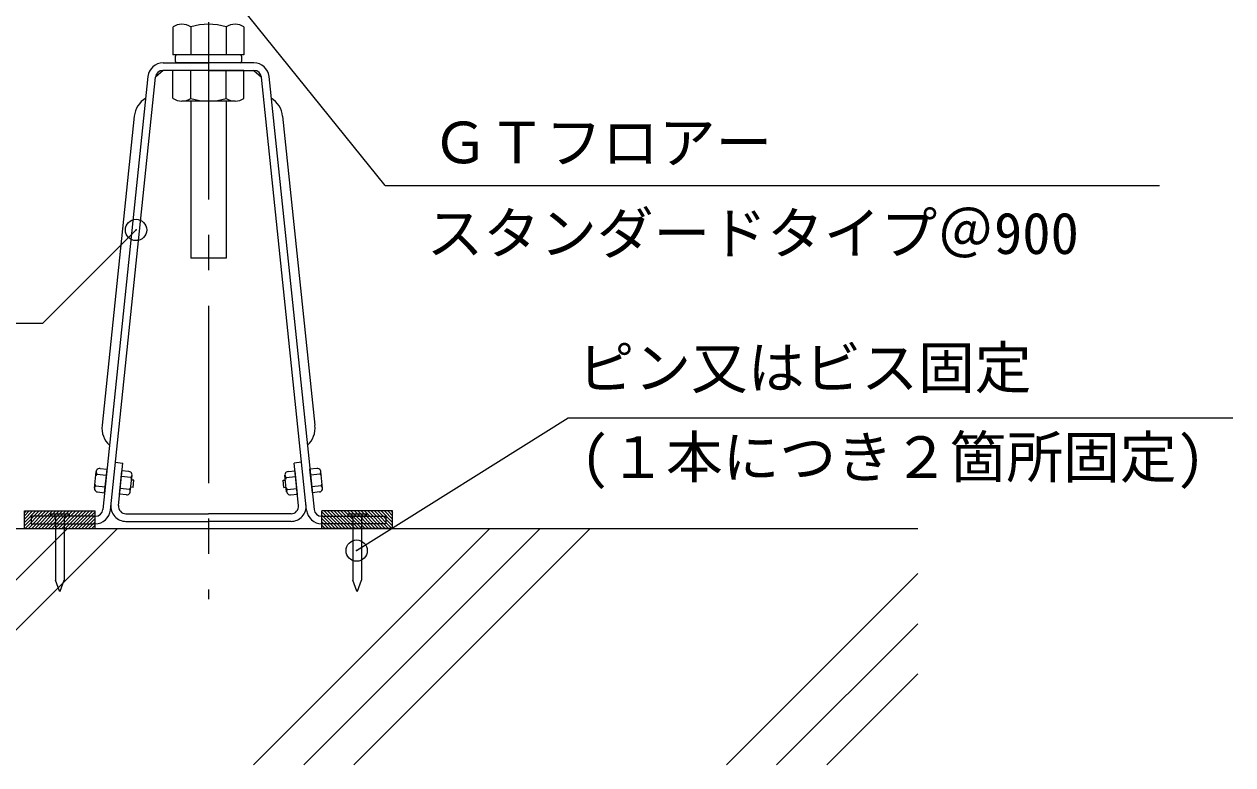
# Model space of a CAD drawing. Units: millimetres on the paper, enlarged 160 times, with parts at other scales. Extents: x -33008 to 32992, y -23168 to 22812.
# Drawn here: x 18920 to 24374, y 7831 to 11173 of the extents above; entities that cross this region are included whole.
import ezdxf
from ezdxf.enums import TextEntityAlignment as Align

# ---------------------------------------------------------------- set-up
doc = ezdxf.new("R2010")
doc.units = ezdxf.units.MM
doc.header["$LTSCALE"] = 160
doc.header["$PDMODE"] = 32
doc.header["$PDSIZE"] = 96
doc.linetypes.add('CHAIN1', pattern=[8, 5, -1, 1, -1])
for name, color, linetype in [('2-0_中心線', 4, 'CHAIN1'), ('2-2_太線１', 3, 'Continuous'), ('2-6_文字', 7, 'Continuous')]:
    doc.layers.add(name, color=color, linetype=linetype)
doc.layers.add('2-1_中線', color=7, linetype='Continuous', lineweight=18)
doc.styles.add('ＭＳ ゴシック', font='')
doc.styles.get('ＭＳ ゴシック').set_extended_font_data('MS Gothic')

msp = doc.modelspace()

# ---------------------------------------------------------------- linework, layer by layer
at = {"layer": '2-0_中心線'}
msp.add_line((19751.9, 15022.5), (19751.9, 8578), dxfattribs=at)
at = {"layer": '2-1_中線'}
for p, q in [((19591.7, 11160.8), (19591.7, 11034.5)), ((19671.8, 11160.8), (19671.8, 11034.5)), ((19831.9, 11160.8), (19831.9, 11034.5)), ((19912, 11160.8), (19912, 11034.5)), ((19912, 11034.5), (19591.7, 11034.5)), ((19602.5, 11004), (19602.5, 11029.2)), ((19895.9, 11034.5), (19607.9, 11034.5)), ((19901.2, 11029.2), (19901.2, 11004)), ((19546.7, 10964.5), (19512.8, 10933.9)), ((19546.7, 10998.6), (19751.9, 10998.6)), ((19751.9, 10964.5), (19546.7, 10964.5)), ((19912, 10964.5), (19591.7, 10964.5)), ((19591.7, 10838.2), (19591.7, 10964.5)), ((19895.9, 10998.6), (19607.9, 10998.6)), ((19671.8, 10838.2), (19671.8, 10964.5)), ((19957, 10998.6), (19751.9, 10998.6)), ((19751.9, 10964.5), (19957, 10964.5)), ((19831.9, 10838.2), (19831.9, 10964.5)), ((19912, 10838.2), (19912, 10964.5)), ((19957, 10964.5), (19990.9, 10933.9)), ((19478.8, 10937.4), (19275, 8983.3)), ((19309, 8979.8), (19512.8, 10933.9)), ((20194.7, 8979.8), (19990.9, 10933.9)), ((20024.9, 10937.4), (20228.7, 8983.3)), ((19871.9, 10825.8), (19631.8, 10825.8)), ((19671.9, 10825.8), (19671.9, 10116.5)), ((19417.2, 10758.2), (19271.9, 9364.1)), ((20086.5, 10758.2), (20231.9, 9364.1)), ((19262.6, 9168.1), (19294, 9164.8)), ((19282.9, 9058.9), (19294, 9164.8)), ((19331.5, 9196), (19365.5, 9192.4)), ((19345.5, 9001.1), (19365.5, 9192.4)), ((20172.2, 9196), (20138.2, 9192.4)), ((20158.2, 9001.1), (20138.2, 9192.4)), ((20241.1, 9168.1), (20209.7, 9164.8)), ((20220.8, 9058.9), (20209.7, 9164.8)), ((19237.4, 9079.5), (19245.2, 9154.1)), ((19248.4, 9142.8), (19243.3, 9135.8)), ((19248.4, 9142.8), (19291.2, 9138.3)), ((19350.4, 9051.9), (19361.3, 9157.9)), ((19401.4, 9126.9), (19358.6, 9131.4)), ((19392.7, 9154.6), (19361.3, 9157.9)), ((19399.1, 9062.7), (19406.8, 9137.3)), ((19401.4, 9126.9), (19404.9, 9119)), ((19415.2, 9114.9), (19404.6, 9116)), ((19411.9, 9083), (19415.2, 9114.9)), ((20088.5, 9114.9), (20099.1, 9116)), ((20091.8, 9083), (20088.5, 9114.9)), ((20104.6, 9062.7), (20096.9, 9137.3)), ((20102.3, 9126.9), (20098.8, 9119)), ((20102.3, 9126.9), (20145.1, 9131.4)), ((20111, 9154.6), (20142.4, 9157.9)), ((20153.3, 9051.9), (20142.4, 9157.9)), ((20255.3, 9142.8), (20212.5, 9138.3)), ((20255.3, 9142.8), (20260.4, 9135.8)), ((20266.3, 9079.5), (20258.5, 9154.1)), ((19242.9, 9089.8), (19239.4, 9097.8)), ((19242.9, 9089.8), (19285.7, 9085.4)), ((19251.5, 9062.1), (19282.9, 9058.9)), ((19395.9, 9073.9), (19353.1, 9078.4)), ((19395.9, 9073.9), (19401, 9081)), ((19411.9, 9083), (19401.3, 9084)), ((20091.8, 9083), (20102.4, 9084)), ((20107.8, 9073.9), (20102.7, 9081)), ((20107.8, 9073.9), (20150.6, 9078.4)), ((20260.8, 9089.8), (20218, 9085.4)), ((20252.2, 9062.1), (20220.8, 9058.9)), ((20260.8, 9089.8), (20264.3, 9097.8)), ((19381.8, 9048.6), (19350.4, 9051.9)), ((20121.9, 9048.6), (20153.3, 9051.9)), ((18951.9, 8952.8), (18951.9, 8918.6)), ((19241.1, 8952.8), (18951.9, 8952.8)), ((19038.4, 8963.4), (19038.4, 8952.8)), ((19379.5, 8963.4), (19751.9, 8963.4)), ((20124.2, 8963.4), (19751.9, 8963.4)), ((20262.6, 8952.8), (20551.9, 8952.8)), ((20379.9, 8963.4), (20379.9, 8952.8)), ((20551.9, 8952.8), (20551.9, 8918.6)), ((16551.9, 8897.3), (22951.9, 8897.3)), ((19115.1, 8897.3), (18048.4, 7830.7)), ((19341.3, 8897.3), (18274.7, 7830.7)), ((18951.9, 8918.6), (19241.1, 8918.6)), ((19061.4, 8942.1), (19061.4, 8664.8)), ((19100.8, 8942.1), (19100.8, 8664.8)), ((19379.5, 8929.3), (19751.9, 8929.3)), ((20124.2, 8929.3), (19751.9, 8929.3)), ((21022.1, 8897.3), (19955.5, 7830.7)), ((21248.4, 8897.3), (20181.7, 7830.7)), ((20551.9, 8918.6), (20262.6, 8918.6)), ((20402.9, 8942.1), (20402.9, 8664.8)), ((21474.7, 8897.3), (20408, 7830.7)), ((20442.3, 8942.1), (20442.3, 8664.8)), ((22951.9, 8693.7), (22088.8, 7830.7)), ((19080.1, 8614.1), (19061.4, 8664.8)), ((19082.1, 8614.1), (19100.8, 8664.8)), ((20421.6, 8614.1), (20402.9, 8664.8)), ((20423.6, 8614.1), (20442.3, 8664.8)), ((22951.9, 8467.5), (22315.1, 7830.7)), ((22951.9, 8241.2), (22541.3, 7830.7))]:
    msp.add_line(p, q, dxfattribs=at)
for points in [[(19831.9, 10825.8), (19831.9, 10116.5), (19671.9, 10116.5)], [(19038.4, 8963.4), (19123.8, 8963.4), (19123.8, 8952.8), (19081.1, 8952.8), (19038.4, 8952.8)], [(20379.9, 8963.4), (20465.3, 8963.4), (20465.3, 8952.8), (20422.6, 8952.8), (20379.9, 8952.8)]]:
    msp.add_lwpolyline(points, dxfattribs=at)
for centre, radius, start, end in [((19631.8, 11102.3), 70.9, 55.6157, 124.3842), ((19751.9, 10908.2), 264.9, 72.412, 107.588), ((19871.9, 11102.3), 70.9, 55.6157, 124.3842), ((19607.9, 11029.2), 5.33, 90, 180), ((19895.9, 11029.2), 5.33, 0, 90), ((19546.7, 10930.4), 68.3, 90, 174.047), ((19546.7, 10930.4), 34.1, 90, 174.047), ((19607.9, 11004), 5.33, 180, 270), ((19895.9, 11004), 5.33, 270, 0), ((19957, 10930.4), 68.3, 5.953, 90), ((19957, 10930.4), 34.1, 5.953, 90), ((19523.3, 10747.1), 106.7, 120.9169, 174.047), ((19631.8, 10896.7), 70.9, 235.6157, 304.3843), ((19751.9, 11090.8), 264.9, 252.412, 287.5879), ((19871.9, 10896.7), 70.9, 235.6157, 304.3843), ((19980.4, 10747.1), 106.7, 5.953, 59.0831), ((19377.7, 9351), 106.7, 174.047, 227.1771), ((20126, 9351), 106.7, 312.8229, 5.953), ((19260.9, 9152.4), 15.8, 84.0473, 217.4798), ((20242.8, 9152.4), 15.8, 322.5202, 95.9527), ((19391.1, 9138.9), 15.8, 310.6777, 84.1102), ((20112.6, 9138.9), 15.8, 95.8898, 229.3223), ((19253.1, 9077.8), 15.8, 130.6148, 264.0473), ((19383.4, 9064.3), 15.8, 264.1102, 37.5428), ((20120.3, 9064.3), 15.8, 142.4572, 275.8898), ((20250.6, 9077.8), 15.8, 275.9527, 49.3852), ((19379.5, 8997.6), 68.3, 174.047, 270), ((19379.5, 8997.6), 34.1, 174.047, 270), ((20124.2, 8997.6), 68.3, 270, 5.953), ((20124.2, 8997.6), 34.1, 270, 5.953), ((19050.7, 8942.1), 10.7, 0, 90), ((19111.5, 8942.1), 10.7, 90, 180), ((19241.1, 8986.9), 34.1, 270, 354.047), ((19241.1, 8986.9), 68.3, 270, 354.047), ((20262.6, 8986.9), 68.3, 185.953, 270), ((20262.6, 8986.9), 34.1, 185.953, 270), ((20392.2, 8942.1), 10.7, 0, 90), ((20453, 8942.1), 10.7, 90, 180), ((19081.1, 8614.5), 1.07, 200.3045, 339.6955), ((20422.6, 8614.5), 1.07, 200.3045, 339.6955)]:
    msp.add_arc(centre, radius, start, end, dxfattribs=at)
at = {"layer": '2-2_太線１'}
for p, q in [((18921.1, 8976.2), (19241.1, 8976.2)), ((18921.1, 8897.3), (18921.1, 8976.2)), ((18927.8, 8976.2), (18921.1, 8969.5)), ((18988.1, 8976.2), (18921.1, 8909.2)), ((18942.9, 8976.2), (18921.1, 8954.5)), ((18957.9, 8976.2), (18921.1, 8939.4)), ((18973, 8976.2), (18921.1, 8924.3)), ((19003.2, 8976.2), (18924.3, 8897.3)), ((19018.3, 8976.2), (18939.3, 8897.3)), ((19033.4, 8976.2), (18954.4, 8897.3)), ((19048.4, 8976.2), (18969.5, 8897.3)), ((19063.5, 8976.2), (18984.6, 8897.3)), ((19078.6, 8976.2), (18999.7, 8897.3)), ((19093.7, 8976.2), (19014.8, 8897.3)), ((19108.8, 8976.2), (19029.9, 8897.3)), ((19123.9, 8976.2), (19044.9, 8897.3)), ((19139, 8976.2), (19060, 8897.3)), ((19154, 8976.2), (19075.1, 8897.3)), ((19169.1, 8976.2), (19090.2, 8897.3)), ((19184.2, 8976.2), (19105.3, 8897.3)), ((19199.3, 8976.2), (19120.4, 8897.3)), ((19214.4, 8976.2), (19135.5, 8897.3)), ((19229.5, 8976.2), (19150.5, 8897.3)), ((19241.1, 8972.8), (19165.6, 8897.3)), ((19241.1, 8957.7), (19180.7, 8897.3)), ((19241.1, 8897.3), (19241.1, 8976.2)), ((20582.6, 8976.2), (20262.6, 8976.2)), ((20262.6, 8897.3), (20262.6, 8976.2)), ((20262.6, 8972.8), (20338.1, 8897.3)), ((20262.6, 8957.7), (20323, 8897.3)), ((20274.2, 8976.2), (20353.2, 8897.3)), ((20289.3, 8976.2), (20368.3, 8897.3)), ((20304.4, 8976.2), (20383.3, 8897.3)), ((20319.5, 8976.2), (20398.4, 8897.3)), ((20334.6, 8976.2), (20413.5, 8897.3)), ((20349.7, 8976.2), (20428.6, 8897.3)), ((20364.7, 8976.2), (20443.7, 8897.3)), ((20379.8, 8976.2), (20458.8, 8897.3)), ((20394.9, 8976.2), (20473.8, 8897.3)), ((20410, 8976.2), (20488.9, 8897.3)), ((20425.1, 8976.2), (20504, 8897.3)), ((20440.2, 8976.2), (20519.1, 8897.3)), ((20455.3, 8976.2), (20534.2, 8897.3)), ((20470.3, 8976.2), (20549.3, 8897.3)), ((20485.4, 8976.2), (20564.4, 8897.3)), ((20500.5, 8976.2), (20579.4, 8897.3)), ((20515.6, 8976.2), (20582.6, 8909.2)), ((20530.7, 8976.2), (20582.6, 8924.3)), ((20545.8, 8976.2), (20582.6, 8939.4)), ((20560.8, 8976.2), (20582.6, 8954.5)), ((20575.9, 8976.2), (20582.6, 8969.5)), ((20582.6, 8897.3), (20582.6, 8976.2)), ((18921.1, 8897.3), (19241.1, 8897.3)), ((19241.1, 8942.6), (19195.8, 8897.3)), ((19241.1, 8927.5), (19210.9, 8897.3)), ((19241.1, 8912.4), (19226, 8897.3)), ((19241.1, 8897.3), (19241, 8897.3)), ((20262.6, 8942.6), (20307.9, 8897.3)), ((20262.6, 8927.5), (20292.8, 8897.3)), ((20262.6, 8912.4), (20277.7, 8897.3)), ((20582.6, 8897.3), (20262.6, 8897.3)), ((20262.6, 8897.3), (20262.7, 8897.3))]:
    msp.add_line(p, q, dxfattribs=at)
at = {"layer": '2-6_文字'}
for p, q in [((20548.5, 10445.1), (19751.9, 11435)), ((20548.5, 10445.1), (24043.7, 10445.1)), ((19425.1, 10244.5), (19002.5, 9821.8)), ((19002.5, 9821.8), (16673.9, 9821.8)), ((20420.4, 8797.5), (21374.9, 9397.3)), ((21374.9, 9397.3), (24373.9, 9397.3))]:
    msp.add_line(p, q, dxfattribs=at)
for p in [(19425.1, 10244.5), (20420.4, 8797.5)]:
    msp.add_point(p, dxfattribs=at)

# ---------------------------------------------------------------- texts
at = {"layer": '2-6_文字', "style": 'ＭＳ ゴシック'}
for s, p in [('ＧＴフロアー', (20759.8, 10489.3)), ('スタンダードタイプ＠900', (20736, 10079.7)), ('ピン又はビス固定', (21417.3, 9472.8)), ('(１本につき２箇所固定)', (21432.2, 9069.3))]:
    msp.add_text(s, height=187.7, dxfattribs=at).set_placement(p, align=Align.BOTTOM_LEFT)

doc.saveas('drawing.dxf')
